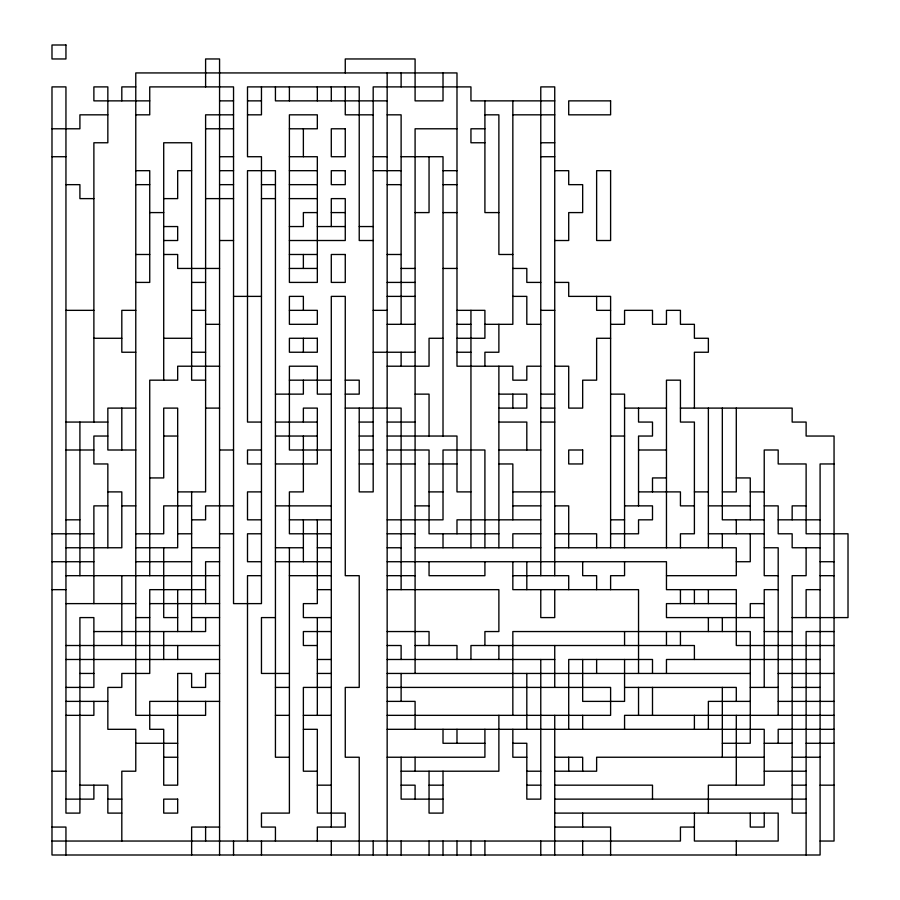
<?xml version="1.0" encoding="UTF-8"?>
<svg xmlns="http://www.w3.org/2000/svg" width="900" height="900" viewBox="0 0 900 900"><rect width="100%" height="100%" fill="white"/><g stroke="black" fill="none" stroke-linecap="round" stroke-linejoin="round"><path stroke-width="1.35" d="M135.776 86.895L121.815 86.895L121.815 100.867M149.737 100.867L93.881 100.867L93.881 86.895L107.843 86.895L107.843 142.763L93.881 142.763L93.881 422.066M219.566 100.867L233.539 100.867M247.5 100.867L261.461 100.867M387.157 100.867L275.434 100.867L275.434 86.895M554.738 100.867L470.947 100.867L470.947 86.895L373.185 86.895L373.185 491.895L359.224 491.895L359.224 408.105M107.843 114.829L79.909 114.829L79.909 128.79L51.986 128.79M135.776 114.829L149.737 114.829L149.737 86.895L233.539 86.895L233.539 603.619L261.461 603.619L261.461 156.724L247.5 156.724L247.5 86.895L359.224 86.895L359.224 240.514L373.185 240.514M233.539 114.829L205.605 114.829L205.605 491.895L177.671 491.895M247.5 114.829L261.461 114.829L261.461 86.895M373.185 114.829L345.262 114.829L345.262 86.895M387.157 114.829L401.119 114.829L401.119 324.315M484.909 114.829L498.881 114.829L498.881 254.486L512.842 254.486M512.842 114.829L554.738 114.829M205.605 128.79L233.539 128.79M289.395 128.79L317.329 128.79L317.329 114.829L289.395 114.829L289.395 282.409L317.329 282.409L317.329 156.724L289.395 156.724M456.986 128.79L415.091 128.79L415.091 673.447M484.909 128.79L470.947 128.79L470.947 142.763L484.909 142.763M540.776 142.763L554.738 142.763M51.986 156.724L65.947 156.724M219.566 156.724L233.539 156.724M373.185 156.724L387.157 156.724M401.119 156.724L443.014 156.724L443.014 436.039M540.776 156.724L554.738 156.724M135.776 170.685L149.737 170.685L149.737 282.409L135.776 282.409M191.632 170.685L177.671 170.685L177.671 198.619L163.71 198.619M219.566 170.685L233.539 170.685M289.395 170.685L317.329 170.685M373.185 170.685L401.119 170.685M443.014 170.685L456.986 170.685M554.738 170.685L568.71 170.685L568.71 184.657L582.671 184.657L582.671 212.591L568.71 212.591L568.71 240.514L554.738 240.514M65.947 184.657L79.909 184.657L79.909 198.619L93.881 198.619M135.776 184.657L149.737 184.657M219.566 184.657L233.539 184.657M261.461 184.657L275.434 184.657M289.395 184.657L317.329 184.657M387.157 184.657L401.119 184.657M443.014 184.657L456.986 184.657M205.605 198.619L233.539 198.619M261.461 198.619L275.434 198.619M289.395 198.619L317.329 198.619M149.737 212.591L163.71 212.591M317.329 212.591L303.368 212.591L303.368 226.553L289.395 226.553M331.29 212.591L345.262 212.591M415.091 212.591L429.053 212.591L429.053 156.724M443.014 212.591L456.986 212.591M498.881 212.591L484.909 212.591L484.909 100.867M163.71 226.553L177.671 226.553L177.671 240.514L163.71 240.514M317.329 226.553L345.262 226.553M359.224 226.553L373.185 226.553M219.566 240.514L233.539 240.514M289.395 240.514L345.262 240.514L345.262 198.619L331.29 198.619L331.29 226.553M135.776 254.486L149.737 254.486M163.71 254.486L177.671 254.486L177.671 268.447L219.566 268.447M289.395 254.486L317.329 254.486M387.157 254.486L401.119 254.486M289.395 268.447L317.329 268.447M401.119 268.447L415.091 268.447M443.014 268.447L456.986 268.447M512.842 268.447L526.815 268.447L526.815 282.409L540.776 282.409M191.632 282.409L205.605 282.409M387.157 282.409L415.091 282.409M554.738 282.409L568.71 282.409L568.71 296.381L610.605 296.381L610.605 547.762M233.539 296.381L261.461 296.381M387.157 296.381L415.091 296.381M512.842 296.381L526.815 296.381L526.815 324.315L540.776 324.315M65.947 310.343L93.881 310.343M135.776 310.343L121.815 310.343L121.815 352.238L135.776 352.238M191.632 310.343L205.605 310.343M289.395 310.343L317.329 310.343L317.329 324.315L289.395 324.315L289.395 296.381L303.368 296.381L303.368 310.343M373.185 310.343L387.157 310.343M456.986 310.343L484.909 310.343L484.909 338.276L456.986 338.276M540.776 310.343L554.738 310.343M610.605 310.343L596.633 310.343L596.633 296.381M205.605 324.315L219.566 324.315M387.157 324.315L415.091 324.315M456.986 324.315L470.947 324.315M484.909 324.315L512.842 324.315L512.842 100.867M610.605 324.315L624.566 324.315L624.566 310.343L652.5 310.343L652.5 324.315L666.461 324.315L666.461 310.343L680.434 310.343L680.434 324.315L694.395 324.315L694.395 338.276L708.367 338.276L708.367 352.238L694.395 352.238L694.395 408.105M93.881 338.276L121.815 338.276M163.71 338.276L191.632 338.276M443.014 338.276L429.053 338.276L429.053 366.21L387.157 366.21M610.605 338.276L596.633 338.276L596.633 380.171L582.671 380.171L582.671 408.105L568.71 408.105L568.71 366.21L554.738 366.21M191.632 352.238L205.605 352.238M373.185 352.238L415.091 352.238M456.986 352.238L470.947 352.238M219.566 366.21L177.671 366.21L177.671 380.171L149.737 380.171L149.737 575.685M540.776 366.21L526.815 366.21L526.815 380.171L512.842 380.171L512.842 366.21L456.986 366.21L456.986 72.934L135.776 72.934L135.776 715.342L205.605 715.342L205.605 701.381M205.605 380.171L191.632 380.171L191.632 142.763L163.71 142.763L163.71 380.171M289.395 380.171L331.29 380.171M345.262 380.171L359.224 380.171L359.224 394.132L345.262 394.132M275.434 394.132L303.368 394.132L303.368 380.171M331.29 394.132L317.329 394.132L317.329 366.21L289.395 366.21L289.395 450L331.29 450M415.091 394.132L429.053 394.132L429.053 436.039M498.881 394.132L526.815 394.132L526.815 408.105L498.881 408.105M540.776 394.132L554.738 394.132M610.605 394.132L624.566 394.132L624.566 547.762M135.776 408.105L107.843 408.105L107.843 450L135.776 450M205.605 408.105L219.566 408.105M345.262 408.105L401.119 408.105L401.119 589.658M540.776 408.105L554.738 408.105M624.566 408.105L666.461 408.105M680.434 408.105L792.158 408.105L792.158 422.066L806.119 422.066L806.119 436.039L834.053 436.039L834.053 841.039L820.091 841.039M65.947 422.066L107.843 422.066M261.461 422.066L247.5 422.066L247.5 170.685L275.434 170.685L275.434 757.238L289.395 757.238M275.434 422.066L317.329 422.066M359.224 422.066L373.185 422.066M387.157 422.066L415.091 422.066M498.881 422.066L526.815 422.066L526.815 450M540.776 422.066L554.738 422.066M107.843 436.039L93.881 436.039L93.881 463.961L107.843 463.961L107.843 547.762M163.71 436.039L177.671 436.039M275.434 436.039L317.329 436.039M359.224 436.039L373.185 436.039M387.157 436.039L456.986 436.039L456.986 491.895L470.947 491.895M610.605 436.039L624.566 436.039M65.947 450L93.881 450M219.566 450L233.539 450M261.461 450L247.5 450L247.5 463.961L261.461 463.961M359.224 450L373.185 450M387.157 450L429.053 450L429.053 533.79L498.881 533.79M498.881 450L540.776 450M638.539 450L666.461 450M275.434 463.961L317.329 463.961L317.329 408.105L303.368 408.105L303.368 422.066M359.224 463.961L373.185 463.961M387.157 463.961L415.091 463.961M429.053 463.961L456.986 463.961M498.881 463.961L512.842 463.961L512.842 519.829M834.053 463.961L820.091 463.961L820.091 855L51.986 855L51.986 86.895L65.947 86.895L65.947 813.105L79.909 813.105L79.909 617.591L93.881 617.591L93.881 687.409L65.947 687.409M149.737 477.934L163.71 477.934L163.71 408.105L177.671 408.105L177.671 547.762L135.776 547.762M666.461 477.934L652.5 477.934L652.5 491.895M736.29 477.934L750.262 477.934L750.262 519.829M107.843 491.895L121.815 491.895L121.815 547.762L65.947 547.762M261.461 491.895L247.5 491.895L247.5 519.829L261.461 519.829M429.053 491.895L443.014 491.895M512.842 491.895L554.738 491.895M638.539 491.895L680.434 491.895L680.434 505.868L694.395 505.868M694.395 491.895L708.367 491.895M722.329 491.895L736.29 491.895L736.29 408.105M750.262 491.895L764.224 491.895M107.843 505.868L93.881 505.868L93.881 603.619M121.815 505.868L135.776 505.868M191.632 505.868L163.71 505.868L163.71 533.79L135.776 533.79M233.539 505.868L205.605 505.868L205.605 519.829L191.632 519.829M275.434 505.868L331.29 505.868M415.091 505.868L429.053 505.868M512.842 505.868L540.776 505.868M554.738 505.868L568.71 505.868L568.71 547.762M624.566 505.868L652.5 505.868L652.5 519.829L638.539 519.829L638.539 533.79L610.605 533.79M708.367 505.868L750.262 505.868M764.224 505.868L778.185 505.868L778.185 533.79L792.158 533.79L792.158 547.762L820.091 547.762M806.119 505.868L792.158 505.868L792.158 519.829M65.947 519.829L79.909 519.829M289.395 519.829L331.29 519.829M387.157 519.829L443.014 519.829L443.014 450L484.909 450L484.909 547.762M540.776 519.829L456.986 519.829L456.986 533.79M610.605 519.829L624.566 519.829M764.224 519.829L722.329 519.829L722.329 408.105M778.185 519.829L820.091 519.829M51.986 533.79L93.881 533.79M177.671 533.79L191.632 533.79M219.566 533.79L233.539 533.79M261.461 533.79L247.5 533.79L247.5 561.724L261.461 561.724M331.29 533.79L289.395 533.79L289.395 491.895L303.368 491.895L303.368 436.039M387.157 533.79L415.091 533.79M540.776 533.79L512.842 533.79L512.842 547.762M554.738 533.79L596.633 533.79L596.633 547.762M708.367 533.79L764.224 533.79M191.632 547.762L219.566 547.762M275.434 547.762L303.368 547.762M317.329 547.762L331.29 547.762M387.157 547.762L401.119 547.762M415.091 547.762L540.776 547.762M554.738 547.762L736.29 547.762L736.29 575.685L666.461 575.685M764.224 547.762L778.185 547.762L778.185 715.342M51.986 561.724L93.881 561.724M135.776 561.724L191.632 561.724M219.566 561.724L205.605 561.724L205.605 603.619M275.434 561.724L331.29 561.724M387.157 561.724L666.461 561.724L666.461 589.658L736.29 589.658L736.29 645.514L834.053 645.514M736.29 561.724L750.262 561.724L750.262 533.79M820.091 561.724L834.053 561.724M65.947 575.685L219.566 575.685M261.461 575.685L247.5 575.685L247.5 841.039M289.395 575.685L331.29 575.685M387.157 575.685L415.091 575.685M512.842 575.685L568.71 575.685L568.71 589.658M778.185 575.685L764.224 575.685L764.224 450L778.185 450L778.185 463.961L806.119 463.961L806.119 533.79L848.014 533.79L848.014 617.591L792.158 617.591M820.091 575.685L834.053 575.685M51.986 589.658L65.947 589.658M205.605 589.658L149.737 589.658L149.737 673.447L121.815 673.447L121.815 687.409L107.843 687.409L107.843 729.315L135.776 729.315L135.776 771.21L121.815 771.21L121.815 841.039M317.329 589.658L331.29 589.658M387.157 589.658L498.881 589.658L498.881 631.553L484.909 631.553L484.909 645.514M778.185 589.658L764.224 589.658L764.224 687.409M820.091 589.658L806.119 589.658L806.119 617.591M65.947 603.619L135.776 603.619M149.737 603.619L219.566 603.619M736.29 603.619L666.461 603.619L666.461 617.591L764.224 617.591M764.224 603.619L750.262 603.619L750.262 617.591M135.776 617.591L149.737 617.591M177.671 617.591L163.71 617.591L163.71 547.762M191.632 617.591L219.566 617.591M275.434 617.591L261.461 617.591L261.461 673.447L289.395 673.447M331.29 617.591L303.368 617.591L303.368 603.619L317.329 603.619L317.329 519.829M93.881 631.553L205.605 631.553L205.605 617.591M331.29 631.553L303.368 631.553L303.368 645.514L317.329 645.514M387.157 631.553L429.053 631.553L429.053 645.514M764.224 631.553L792.158 631.553M834.053 631.553L806.119 631.553L806.119 855M65.947 645.514L219.566 645.514M387.157 645.514L401.119 645.514L401.119 659.486M415.091 645.514L456.986 645.514L456.986 659.486M65.947 659.486L219.566 659.486M317.329 659.486L331.29 659.486M387.157 659.486L554.738 659.486M820.091 659.486L666.461 659.486L666.461 673.447M79.909 673.447L93.881 673.447M219.566 673.447L205.605 673.447L205.605 687.409L191.632 687.409L191.632 673.447L177.671 673.447L177.671 785.171L163.71 785.171L163.71 729.315L149.737 729.315L149.737 701.381L219.566 701.381M317.329 673.447L331.29 673.447M387.157 673.447L750.262 673.447M778.185 673.447L834.053 673.447M275.434 687.409L289.395 687.409M331.29 687.409L303.368 687.409L303.368 771.21L317.329 771.21M387.157 687.409L610.605 687.409L610.605 715.342L387.157 715.342M624.566 687.409L736.29 687.409L736.29 701.381M750.262 687.409L778.185 687.409M792.158 687.409L820.091 687.409M65.947 701.381L107.843 701.381M387.157 701.381L415.091 701.381L415.091 729.315M750.262 701.381L708.367 701.381L708.367 729.315M778.185 701.381L834.053 701.381M65.947 715.342L93.881 715.342L93.881 701.381M275.434 715.342L289.395 715.342M303.368 715.342L331.29 715.342M834.053 715.342L624.566 715.342L624.566 729.315M303.368 729.315L317.329 729.315L317.329 813.105L345.262 813.105L345.262 827.066L317.329 827.066L317.329 841.039M387.157 729.315L764.224 729.315L764.224 785.171L708.367 785.171L708.367 813.105M834.053 729.315L778.185 729.315L778.185 743.276M135.776 743.276L177.671 743.276M484.909 743.276L443.014 743.276L443.014 729.315M512.842 743.276L526.815 743.276L526.815 799.133L540.776 799.133L540.776 659.486M722.329 743.276L750.262 743.276L750.262 631.553L512.842 631.553L512.842 715.342M764.224 743.276L792.158 743.276M806.119 743.276L834.053 743.276M163.71 757.238L177.671 757.238M387.157 757.238L484.909 757.238L484.909 729.315M526.815 757.238L512.842 757.238L512.842 729.315M554.738 757.238L582.671 757.238L582.671 771.21M764.224 757.238L596.633 757.238L596.633 771.21L554.738 771.21M792.158 757.238L820.091 757.238M51.986 771.21L65.947 771.21M401.119 771.21L498.881 771.21L498.881 715.342M526.815 771.21L540.776 771.21M764.224 771.21L806.119 771.21M79.909 785.171L107.843 785.171L107.843 813.105L121.815 813.105M317.329 785.171L331.29 785.171M401.119 785.171L415.091 785.171L415.091 799.133M429.053 785.171L443.014 785.171M526.815 785.171L540.776 785.171M554.738 785.171L652.5 785.171L652.5 799.133M792.158 785.171L806.119 785.171M820.091 785.171L834.053 785.171M65.947 799.133L93.881 799.133L93.881 785.171M107.843 799.133L121.815 799.133M443.014 799.133L401.119 799.133L401.119 757.238M554.738 799.133L806.119 799.133M554.738 813.105L778.185 813.105L778.185 841.039L694.395 841.039L694.395 813.105M806.119 813.105L792.158 813.105L792.158 575.685L806.119 575.685L806.119 547.762M51.986 827.066L65.947 827.066L65.947 855M219.566 827.066L191.632 827.066L191.632 855M554.738 827.066L610.605 827.066L610.605 855M694.395 827.066L680.434 827.066L680.434 841.039L51.986 841.039M764.224 813.105L764.224 827.066L750.262 827.066L750.262 813.105M736.29 519.829L736.29 533.79M736.29 715.342L736.29 785.171M736.29 841.039L736.29 855M722.329 533.79L722.329 547.762M722.329 617.591L722.329 631.553M722.329 687.409L722.329 757.238M708.367 408.105L708.367 547.762M708.367 589.658L708.367 603.619M708.367 617.591L708.367 631.553M694.395 589.658L694.395 603.619M694.395 659.486L694.395 645.514L470.947 645.514L470.947 659.486M694.395 715.342L694.395 729.315M680.434 547.762L680.434 533.79L694.395 533.79L694.395 422.066L680.434 422.066L680.434 380.171L666.461 380.171L666.461 547.762M680.434 589.658L680.434 603.619M680.434 631.553L680.434 645.514M666.461 631.553L666.461 645.514M652.5 673.447L652.5 659.486L568.71 659.486L568.71 729.315M652.5 687.409L652.5 715.342M638.539 408.105L638.539 422.066L652.5 422.066L652.5 436.039L638.539 436.039L638.539 505.868M638.539 673.447L638.539 589.658L512.842 589.658L512.842 561.724M638.539 687.409L638.539 715.342M624.566 561.724L624.566 575.685L610.605 575.685L610.605 589.658M624.566 631.553L624.566 645.514M624.566 659.486L624.566 701.381L582.671 701.381L582.671 659.486M596.633 589.658L596.633 575.685L582.671 575.685L582.671 561.724M596.633 659.486L596.633 673.447M582.671 715.342L582.671 729.315M582.671 813.105L582.671 827.066M582.671 841.039L582.671 855M568.71 757.238L568.71 771.21M554.738 575.685L554.738 86.895L540.776 86.895L540.776 575.685M554.738 589.658L554.738 617.591L540.776 617.591L540.776 589.658M554.738 645.514L554.738 687.409M554.738 715.342L554.738 855M540.776 841.039L540.776 855M526.815 561.724L526.815 589.658M526.815 673.447L526.815 729.315M512.842 394.132L512.842 408.105M498.881 324.315L498.881 352.238L484.909 352.238L484.909 366.21M498.881 366.21L498.881 547.762M498.881 645.514L498.881 659.486M484.909 561.724L484.909 575.685L429.053 575.685L429.053 561.724M484.909 841.039L484.909 855M470.947 310.343L470.947 547.762M470.947 841.039L470.947 855M456.986 729.315L456.986 743.276M456.986 841.039L456.986 855M443.014 72.934L443.014 100.867L415.091 100.867L415.091 58.961L345.262 58.961L345.262 72.934M443.014 533.79L443.014 547.762M443.014 771.21L443.014 813.105L429.053 813.105L429.053 771.21M443.014 841.039L443.014 855M429.053 841.039L429.053 855M415.091 757.238L415.091 771.21M401.119 72.934L401.119 86.895M401.119 352.238L401.119 366.21M401.119 673.447L401.119 701.381M401.119 841.039L401.119 855M387.157 72.934L387.157 855M373.185 841.039L373.185 855M359.224 855L359.224 757.238L345.262 757.238L345.262 687.409L359.224 687.409L359.224 575.685L345.262 575.685L345.262 296.381L331.29 296.381L331.29 827.066M331.29 86.895L331.29 100.867M331.29 841.039L331.29 855M317.329 86.895L317.329 100.867M317.329 617.591L317.329 715.342M303.368 128.79L303.368 156.724M303.368 254.486L303.368 268.447M303.368 338.276L303.368 352.238M303.368 519.829L303.368 561.724M289.395 86.895L289.395 100.867M289.395 547.762L289.395 813.105L261.461 813.105L261.461 827.066L275.434 827.066L275.434 841.039M261.461 841.039L261.461 855M233.539 841.039L233.539 855M219.566 855L219.566 58.961L205.605 58.961L205.605 86.895M205.605 827.066L205.605 841.039M191.632 491.895L191.632 631.553M177.671 589.658L177.671 631.553M177.671 645.514L177.671 659.486M163.71 631.553L163.71 659.486M121.815 408.105L121.815 450M121.815 575.685L121.815 645.514M79.909 422.066L79.909 575.685M65.947 45L51.986 45L51.986 58.961L65.947 58.961L65.947 45M610.605 100.867L568.71 100.867L568.71 114.829L610.605 114.829L610.605 100.867M345.262 128.79L331.29 128.79L331.29 156.724L345.262 156.724L345.262 128.79M345.262 170.685L331.29 170.685L331.29 184.657L345.262 184.657L345.262 170.685M610.605 170.685L596.633 170.685L596.633 240.514L610.605 240.514L610.605 170.685M345.262 254.486L331.29 254.486L331.29 282.409L345.262 282.409L345.262 254.486M317.329 338.276L289.395 338.276L289.395 352.238L317.329 352.238L317.329 338.276M582.671 450L568.71 450L568.71 463.961L582.671 463.961L582.671 450M177.671 799.133L163.71 799.133L163.71 813.105L177.671 813.105L177.671 799.133"/></g></svg>
